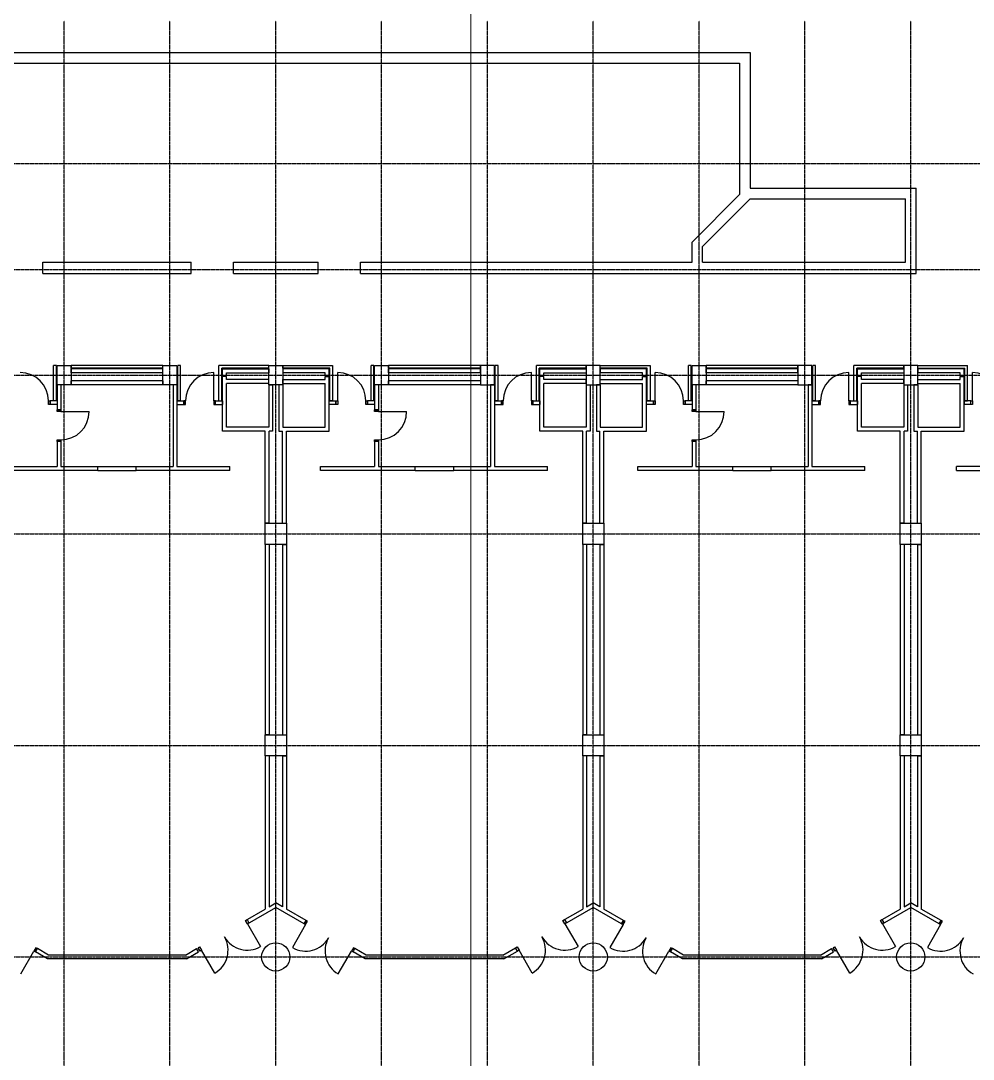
# Model space of a CAD drawing. Header units: millimetres. Extents: x -63292 to 85267, y -25390 to 107538.
# Drawn here: x -12762 to 14238, y 38376 to 67826 of the extents above; entities that cross this region are included whole.
import ezdxf

# ---------------------------------------------------------------- set-up
doc = ezdxf.new("R2010")
doc.units = ezdxf.units.MM
doc.linetypes.add('PCENTRE', pattern=[50.8, 31.75, -6.35, 6.35, -6.35])
for name, color, linetype in [('Boundaries_and_building_grids', 140, 'Continuous'), ('BRICK_WALLS_P4', 1, 'Continuous'), ('COLUMNS_P5', 3, 'Continuous'), ('DR', 8, 'Continuous'), ('WA_EXT', 7, 'Continuous')]:
    doc.layers.add(name, color=color, linetype=linetype)

msp = doc.modelspace()

# ---------------------------------------------------------------- linework, layer by layer
at = {"layer": 'Boundaries_and_building_grids', "color": 140, "linetype": 'PCENTRE', "lineweight": -3}
for p, q in [((-11533, -17978), (-11533, 67826)), ((-8533, -17978), (-8533, 67826)), ((-5533, -17978), (-5533, 67826)), ((-2533, -17978), (-2533, 67826)), ((467, -17978), (467, 67826)), ((3467, -17978), (3467, 67826)), ((6467, -17978), (6467, 67826)), ((9467, -17978), (9467, 67826)), ((12467, -17978), (12467, 67826)), ((-52891, 63776), (50767, 63776)), ((-52891, 60776), (50767, 60776)), ((-52891, 57776), (50767, 57776)), ((-52891, 53276), (50767, 53276)), ((-52891, 47276), (50767, 47276)), ((-52891, 41276), (85267, 41276))]:
    msp.add_line(p, q, dxfattribs=at)
at = {"layer": 'BRICK_WALLS_P4', "linetype": 'Continuous'}
for p, q in [((-7043, 56191), (-7043, 57737)), ((-6933, 57737), (-7043, 57737)), ((-6933, 57653), (-6933, 57737)), ((-4133, 57737), (-4023, 57737)), ((-4133, 57653), (-4133, 57737)), ((-4023, 56191), (-4023, 57737)), ((1957, 56191), (1957, 57737)), ((2067, 57737), (1957, 57737)), ((2067, 57653), (2067, 57737)), ((4867, 57653), (4867, 57737)), ((4867, 57737), (4977, 57737)), ((4977, 56191), (4977, 57737)), ((10957, 56191), (10957, 57737)), ((11067, 57737), (10957, 57737)), ((11067, 57653), (11067, 57737)), ((13867, 57737), (13977, 57737)), ((13867, 57653), (13867, 57737)), ((13977, 56191), (13977, 57737)), ((-11623, 57501), (-11733, 57501)), ((-11733, 57501), (-11733, 56791)), ((-11623, 57501), (-11623, 56791)), ((-8733, 57611), (-11333, 57611)), ((-11333, 57501), (-11333, 57611)), ((-8733, 57501), (-11333, 57501)), ((-8733, 57611), (-8733, 57501)), ((-8333, 57501), (-8443, 57501)), ((-8443, 57501), (-8443, 55181)), ((-8333, 57501), (-8333, 55181)), ((-5733, 57653), (-6933, 57653)), ((-5733, 57543), (-6933, 57543)), ((-6933, 56301), (-6933, 57543)), ((-5733, 57543), (-5733, 57653)), ((-5733, 57501), (-5733, 56301)), ((-5733, 57501), (-5623, 57501)), ((-5623, 57501), (-5623, 56191)), ((-5443, 57501), (-5443, 56191)), ((-5333, 57501), (-5443, 57501)), ((-5333, 57653), (-4133, 57653)), ((-5333, 57543), (-5333, 57653)), ((-5333, 57543), (-4133, 57543)), ((-5333, 57501), (-5333, 56301)), ((-4133, 56301), (-4133, 57543)), ((-2733, 57501), (-2733, 56791)), ((-2623, 57501), (-2733, 57501)), ((-2623, 57501), (-2623, 56791)), ((267, 57611), (-2333, 57611)), ((-2333, 57501), (-2333, 57611)), ((267, 57501), (-2333, 57501)), ((267, 57611), (267, 57501)), ((667, 57501), (557, 57501)), ((557, 57501), (557, 55181)), ((667, 57501), (667, 55181)), ((3267, 57653), (2067, 57653)), ((2067, 56301), (2067, 57543)), ((3267, 57543), (2067, 57543)), ((3267, 57543), (3267, 57653)), ((3267, 57501), (3267, 56301)), ((3267, 57501), (3377, 57501)), ((3377, 57501), (3377, 56191)), ((3667, 57501), (3557, 57501)), ((3557, 57501), (3557, 56191)), ((3667, 57653), (4867, 57653)), ((3667, 57543), (3667, 57653)), ((3667, 57543), (4867, 57543)), ((3667, 57501), (3667, 56301)), ((4867, 56301), (4867, 57543)), ((6377, 57501), (6267, 57501)), ((6267, 57501), (6267, 56791)), ((6377, 57501), (6377, 56791)), ((9667, 57501), (9557, 57501)), ((9557, 57501), (9557, 55181)), ((9667, 57501), (9667, 55181)), ((12267, 57653), (11067, 57653)), ((11067, 56301), (11067, 57543)), ((12267, 57543), (11067, 57543)), ((12267, 57543), (12267, 57653)), ((12267, 57501), (12377, 57501)), ((12267, 57501), (12267, 56301)), ((12377, 57501), (12377, 56191)), ((12557, 57501), (12557, 56191)), ((12667, 57501), (12557, 57501)), ((12667, 57653), (13867, 57653)), ((12667, 57543), (12667, 57653)), ((12667, 57543), (13867, 57543)), ((12667, 57501), (12667, 56301)), ((13867, 56301), (13867, 57543)), ((-11733, 57051), (-11928, 57051)), ((-11928, 56941), (-11928, 57051)), ((-11733, 56941), (-11928, 56941)), ((-11733, 57051), (-11733, 56941)), ((-8333, 57051), (-8138, 57051)), ((-8333, 57051), (-8333, 56941)), ((-8333, 56941), (-8138, 56941)), ((-8138, 56941), (-8138, 57051)), ((-7238, 56941), (-7238, 57051)), ((-7238, 57051), (-7043, 57051)), ((-7238, 56941), (-7043, 56941)), ((-7043, 57051), (-7043, 56941)), ((-4023, 56941), (-4023, 57051)), ((-4023, 57051), (-3828, 57051)), ((-3828, 56941), (-4023, 56941)), ((-3828, 57051), (-3828, 56941)), ((-2928, 56941), (-2928, 57051)), ((-2733, 57051), (-2928, 57051)), ((-2733, 56941), (-2928, 56941)), ((-2733, 57051), (-2733, 56941)), ((667, 57051), (667, 56941)), ((667, 57051), (862, 57051)), ((667, 56941), (862, 56941)), ((862, 56941), (862, 57051)), ((1762, 57051), (1957, 57051)), ((1762, 56941), (1762, 57051)), ((1762, 56941), (1957, 56941)), ((1857, 57051), (1937, 57051)), ((1957, 57051), (1957, 56941)), ((4977, 56941), (4977, 57051)), ((4977, 57051), (5172, 57051)), ((5172, 56941), (4977, 56941)), ((5172, 57051), (5172, 56941)), ((6267, 57051), (6072, 57051)), ((6072, 56941), (6072, 57051)), ((6267, 56941), (6072, 56941)), ((6267, 57051), (6267, 56941)), ((9667, 57051), (9667, 56941)), ((9667, 57051), (9862, 57051)), ((9667, 56941), (9862, 56941)), ((9862, 56941), (9862, 57051)), ((10762, 56941), (10762, 57051)), ((10762, 57051), (10957, 57051)), ((10762, 56941), (10957, 56941)), ((10857, 57051), (10937, 57051)), ((10957, 57051), (10957, 56941)), ((13977, 57051), (13977, 56941)), ((14172, 57051), (13977, 57051)), ((14172, 56941), (13977, 56941)), ((14077, 57051), (13997, 57051)), ((14172, 56941), (14172, 57051)), ((-11623, 56791), (-11733, 56791)), ((-2623, 56791), (-2733, 56791)), ((6377, 56791), (6267, 56791)), ((-5733, 56301), (-6933, 56301)), ((-5333, 56301), (-4133, 56301)), ((3267, 56301), (2067, 56301)), ((3667, 56301), (4867, 56301)), ((12267, 56301), (11067, 56301)), ((12667, 56301), (13867, 56301)), ((-5833, 56191), (-7043, 56191)), ((-5833, 53576), (-5833, 56191)), ((-5623, 56191), (-5723, 56191)), ((-5723, 53576), (-5723, 56191)), ((-5443, 56191), (-5343, 56191)), ((-5343, 53576), (-5343, 56191)), ((-5233, 53576), (-5233, 56191)), ((-5233, 56191), (-4023, 56191)), ((3167, 56191), (1957, 56191)), ((3167, 53576), (3167, 56191)), ((3277, 53576), (3277, 56191)), ((3377, 56191), (3277, 56191)), ((3557, 56191), (3657, 56191)), ((3657, 53576), (3657, 56191)), ((3767, 53576), (3767, 56191)), ((3767, 56191), (4977, 56191)), ((12167, 56191), (10957, 56191)), ((12167, 53576), (12167, 56191)), ((12377, 56191), (12277, 56191)), ((12277, 53576), (12277, 56191)), ((12557, 56191), (12657, 56191)), ((12657, 53576), (12657, 56191)), ((12767, 53576), (12767, 56191)), ((12767, 56191), (13977, 56191)), ((-11623, 55891), (-11733, 55891)), ((-11733, 55891), (-11733, 55181)), ((-11623, 55891), (-11623, 55181)), ((-2623, 55891), (-2733, 55891)), ((-2733, 55891), (-2733, 55181)), ((-2623, 55891), (-2623, 55181)), ((6377, 55891), (6267, 55891)), ((6267, 55891), (6267, 55181)), ((6377, 55891), (6377, 55181)), ((-13267, 55181), (-11733, 55181)), ((-11623, 55181), (-10578, 55181)), ((-10578, 55071), (-10578, 55181)), ((-10578, 55181), (-9488, 55181)), ((-9488, 55071), (-9488, 55181)), ((-9488, 55181), (-8443, 55181)), ((-8333, 55181), (-6833, 55181)), ((-6833, 55071), (-6833, 55181)), ((-4267, 55075), (-4267, 55185)), ((-4267, 55181), (-2733, 55181)), ((-2623, 55181), (-1578, 55181)), ((-1578, 55181), (-488, 55181)), ((-1578, 55071), (-1578, 55181)), ((-488, 55181), (557, 55181)), ((-488, 55071), (-488, 55181)), ((667, 55181), (2167, 55181)), ((2167, 55071), (2167, 55181)), ((4733, 55075), (4733, 55185)), ((4733, 55181), (6267, 55181)), ((6377, 55181), (7422, 55181)), ((7422, 55071), (7422, 55181)), ((7422, 55181), (8512, 55181)), ((8512, 55181), (9557, 55181)), ((8512, 55071), (8512, 55181)), ((9667, 55181), (11167, 55181)), ((11167, 55071), (11167, 55181)), ((15267, 55181), (13767, 55181)), ((13767, 55071), (13767, 55181)), ((-10578, 55071), (-13267, 55071)), ((-10578, 55071), (-9488, 55071)), ((-6833, 55071), (-9488, 55071)), ((-1578, 55071), (-4267, 55071)), ((-1578, 55071), (-488, 55071)), ((2167, 55071), (-488, 55071)), ((7422, 55071), (4733, 55071)), ((7422, 55071), (8512, 55071)), ((11167, 55071), (8512, 55071)), ((13767, 55071), (16422, 55071)), ((-5723, 53576), (-5833, 53576)), ((-5343, 53576), (-5233, 53576)), ((3277, 53576), (3167, 53576)), ((3657, 53576), (3767, 53576)), ((12277, 53576), (12167, 53576)), ((12657, 53576), (12767, 53576)), ((-5723, 52976), (-5833, 52976)), ((-5833, 52976), (-5833, 47576)), ((-5723, 52976), (-5723, 47576)), ((-5343, 52976), (-5343, 47576)), ((-5343, 52976), (-5233, 52976)), ((-5233, 52976), (-5233, 47576)), ((3167, 52976), (3167, 47576)), ((3277, 52976), (3167, 52976)), ((3277, 52976), (3277, 47576)), ((3657, 52976), (3657, 47576)), ((3657, 52976), (3767, 52976)), ((3767, 52976), (3767, 47576)), ((12277, 52976), (12167, 52976)), ((12167, 52976), (12167, 47576)), ((12277, 52976), (12277, 47576)), ((12657, 52976), (12657, 47576)), ((12657, 52976), (12767, 52976)), ((12767, 52976), (12767, 47576)), ((-5723, 47576), (-5833, 47576)), ((-5343, 47576), (-5233, 47576)), ((3277, 47576), (3167, 47576)), ((3657, 47576), (3767, 47576)), ((12277, 47576), (12167, 47576)), ((12657, 47576), (12767, 47576)), ((-5833, 46976), (-5833, 42636)), ((-5723, 46976), (-5833, 46976)), ((-5723, 46976), (-5723, 42700)), ((-5343, 46976), (-5343, 42700)), ((-5343, 46976), (-5233, 46976)), ((-5233, 46976), (-5233, 42636)), ((3167, 46976), (3167, 42636)), ((3277, 46976), (3167, 46976)), ((3277, 46976), (3277, 42700)), ((3657, 46976), (3657, 42700)), ((3657, 46976), (3767, 46976)), ((3767, 46976), (3767, 42636)), ((12277, 46976), (12167, 46976)), ((12167, 46976), (12167, 42636)), ((12277, 46976), (12277, 42700)), ((12657, 46976), (12657, 42700)), ((12657, 46976), (12767, 46976)), ((12767, 46976), (12767, 42636)), ((-5723, 42700), (-5533, 42809)), ((-5343, 42700), (-5533, 42809)), ((3277, 42700), (3467, 42809)), ((3657, 42700), (3467, 42809)), ((12277, 42700), (12467, 42809)), ((12657, 42700), (12467, 42809)), ((-6392, 42313), (-5833, 42636)), ((-6337, 42218), (-5533, 42682)), ((-4729, 42218), (-5533, 42682)), ((-4674, 42313), (-5233, 42636)), ((2608, 42313), (3167, 42636)), ((2663, 42218), (3467, 42682)), ((4271, 42218), (3467, 42682)), ((4326, 42313), (3767, 42636)), ((11608, 42313), (12167, 42636)), ((11663, 42218), (12467, 42682)), ((13271, 42218), (12467, 42682)), ((13326, 42313), (12767, 42636)), ((-6337, 42218), (-6392, 42313)), ((-4729, 42218), (-4674, 42313)), ((2663, 42218), (2608, 42313)), ((4271, 42218), (4326, 42313)), ((11663, 42218), (11608, 42313)), ((13271, 42218), (13326, 42313)), ((906, 41331), (1266, 41538)), ((-12343, 41418), (-12288, 41513)), ((-12001, 41221), (-12343, 41418)), ((-11972, 41331), (-12288, 41513)), ((-8094, 41331), (-11972, 41331)), ((-8094, 41331), (-7777, 41513)), ((-8064, 41221), (-7722, 41418)), ((-7722, 41418), (-7777, 41513)), ((-3343, 41418), (-3288, 41513)), ((-3001, 41221), (-3343, 41418)), ((-2972, 41331), (-3288, 41513)), ((906, 41331), (-2972, 41331)), ((936, 41221), (1321, 41443)), ((5657, 41418), (5712, 41513)), ((5999, 41221), (5657, 41418)), ((6028, 41331), (5712, 41513)), ((9906, 41331), (6028, 41331)), ((9906, 41331), (10223, 41513)), ((9936, 41221), (10278, 41418)), ((10278, 41418), (10223, 41513)), ((-8064, 41221), (-12001, 41221)), ((936, 41221), (-3001, 41221)), ((9936, 41221), (5999, 41221))]:
    msp.add_line(p, q, dxfattribs=at)
at = {"layer": 'COLUMNS_P5', "linetype": 'Continuous'}
for points in [[(-11333, 57501), (-11733, 57501), (-11733, 58051), (-11333, 58051), (-11333, 57501)], [(-8333, 57501), (-8733, 57501), (-8733, 58051), (-8333, 58051), (-8333, 57501)], [(-5333, 57501), (-5733, 57501), (-5733, 58051), (-5333, 58051), (-5333, 57501)], [(-2333, 57501), (-2733, 57501), (-2733, 58051), (-2333, 58051), (-2333, 57501)], [(267, 57501), (667, 57501), (667, 58051), (267, 58051), (267, 57501)], [(3267, 57501), (3667, 57501), (3667, 58051), (3267, 58051), (3267, 57501)], [(6667, 57501), (6267, 57501), (6267, 58051), (6667, 58051), (6667, 57501)], [(9267, 57501), (9667, 57501), (9667, 58051), (9267, 58051), (9267, 57501)], [(12267, 57501), (12667, 57501), (12667, 58051), (12267, 58051), (12267, 57501)], [(-5233, 52976), (-5833, 52976), (-5833, 53576), (-5233, 53576), (-5233, 52976)], [(3767, 52976), (3167, 52976), (3167, 53576), (3767, 53576), (3767, 52976)], [(12767, 52976), (12167, 52976), (12167, 53576), (12767, 53576), (12767, 52976)], [(-5233, 46976), (-5833, 46976), (-5833, 47576), (-5233, 47576), (-5233, 46976)], [(3767, 46976), (3167, 46976), (3167, 47576), (3767, 47576), (3767, 46976)], [(12767, 46976), (12167, 46976), (12167, 47576), (12767, 47576), (12767, 46976)]]:
    msp.add_lwpolyline(points, dxfattribs=at)
for centre in [(-5533, 41276), (3467, 41276), (12467, 41276)]:
    msp.add_circle(centre, 400, dxfattribs=at)
at = {"layer": 'DR', "linetype": 'Continuous'}
for p, q in [((-7288, 57051), (-7288, 57851)), ((-3778, 57051), (-3778, 57851)), ((1712, 57051), (1712, 57851)), ((5222, 57051), (5222, 57851)), ((10712, 57051), (10712, 57851)), ((14222, 57051), (14222, 57851)), ((-11623, 56741), (-10823, 56741)), ((-2623, 56741), (-1823, 56741)), ((6377, 56741), (7177, 56741)), ((-6337, 42218), (-5962, 41569)), ((-4686, 42193), (-5061, 41544)), ((2663, 42218), (3038, 41569)), ((4314, 42193), (3939, 41544)), ((11663, 42218), (12038, 41569)), ((13314, 42193), (12939, 41544)), ((-12762, 40794), (-12387, 41443)), ((-7261, 40819), (-7636, 41468)), ((-3762, 40794), (-3387, 41443)), ((1739, 40819), (1364, 41468)), ((5238, 40794), (5613, 41443)), ((10739, 40819), (10364, 41468))]:
    msp.add_line(p, q, dxfattribs=at)
for points in [[(-11978, 57051), (-11928, 57051), (-11928, 56941), (-11978, 56941), (-11978, 57051)], [(-8088, 57051), (-8138, 57051), (-8138, 56941), (-8088, 56941), (-8088, 57051)], [(-7238, 57051), (-7288, 57051), (-7288, 56941), (-7238, 56941), (-7238, 57051)], [(-3828, 57051), (-3778, 57051), (-3778, 56941), (-3828, 56941), (-3828, 57051)], [(-2978, 57051), (-2928, 57051), (-2928, 56941), (-2978, 56941), (-2978, 57051)], [(912, 57051), (862, 57051), (862, 56941), (912, 56941), (912, 57051)], [(1762, 57051), (1712, 57051), (1712, 56941), (1762, 56941), (1762, 57051)], [(5172, 57051), (5222, 57051), (5222, 56941), (5172, 56941), (5172, 57051)], [(6022, 57051), (6072, 57051), (6072, 56941), (6022, 56941), (6022, 57051)], [(9912, 57051), (9862, 57051), (9862, 56941), (9912, 56941), (9912, 57051)], [(10762, 57051), (10712, 57051), (10712, 56941), (10762, 56941), (10762, 57051)], [(14172, 57051), (14222, 57051), (14222, 56941), (14172, 56941), (14172, 57051)], [(-11623, 56791), (-11623, 56741), (-11733, 56741), (-11733, 56791), (-11623, 56791)], [(-2623, 56791), (-2623, 56741), (-2733, 56741), (-2733, 56791), (-2623, 56791)], [(6377, 56791), (6377, 56741), (6267, 56741), (6267, 56791), (6377, 56791)], [(-11623, 55941), (-11623, 55891), (-11733, 55891), (-11733, 55941), (-11623, 55941)], [(-2623, 55941), (-2623, 55891), (-2733, 55891), (-2733, 55941), (-2623, 55941)], [(6377, 55941), (6377, 55891), (6267, 55891), (6267, 55941), (6377, 55941)], [(-6337, 42218), (-6392, 42313), (-6348, 42338), (-6293, 42243), (-6337, 42218)], [(-4686, 42193), (-4631, 42288), (-4674, 42313), (-4729, 42218), (-4686, 42193)], [(2663, 42218), (2608, 42313), (2652, 42338), (2707, 42243), (2663, 42218)], [(4314, 42193), (4369, 42288), (4326, 42313), (4271, 42218), (4314, 42193)], [(11663, 42218), (11608, 42313), (11652, 42338), (11707, 42243), (11663, 42218)], [(13314, 42193), (13369, 42288), (13326, 42313), (13271, 42218), (13314, 42193)], [(-12343, 41418), (-12288, 41513), (-12332, 41538), (-12387, 41443), (-12343, 41418)], [(-7679, 41443), (-7734, 41538), (-7691, 41563), (-7636, 41468), (-7679, 41443)], [(-3343, 41418), (-3288, 41513), (-3332, 41538), (-3387, 41443), (-3343, 41418)], [(1321, 41443), (1266, 41538), (1309, 41563), (1364, 41468), (1321, 41443)], [(5657, 41418), (5712, 41513), (5668, 41538), (5613, 41443), (5657, 41418)], [(10321, 41443), (10266, 41538), (10309, 41563), (10364, 41468), (10321, 41443)]]:
    msp.add_lwpolyline(points, dxfattribs=at)
for centre, radius, start, end in [((-12778, 57051), 800, 0, 90), ((-7288, 57051), 800, 90, 180), ((-3778, 57051), 800, 0, 90), ((1712, 57051), 800, 90, 180), ((5222, 57051), 800, 0, 90), ((10712, 57051), 800, 90, 180), ((14222, 57051), 800, 0, 90), ((-11623, 56741), 800, 270, 0), ((-2623, 56741), 800, 270, 0), ((6377, 56741), 800, 270, 0), ((-7636, 41468), 750, 300, 30), ((-6337, 42218), 750, 210, 300), ((1364, 41468), 750, 300, 30), ((2663, 42218), 750, 210, 300), ((10364, 41468), 750, 300, 30), ((11663, 42218), 750, 210, 300), ((-4686, 42193), 750, 240, 330), ((-3387, 41443), 750, 150, 240), ((4314, 42193), 750, 240, 330), ((5613, 41443), 750, 150, 240), ((13314, 42193), 750, 240, 330), ((14613, 41443), 750, 150, 240)]:
    msp.add_arc(centre, radius, start, end, dxfattribs=at)
at = {"layer": 'WA_EXT', "linetype": 'Continuous'}
for p, q in [((-25183, 66926), (7917, 66926)), ((7917, 66926), (7917, 63076)), ((-24883, 66626), (7617, 66626)), ((7617, 66626), (7617, 62899)), ((7917, 63076), (12617, 63076)), ((12617, 60661), (12617, 63076)), ((6267, 61549), (7617, 62899)), ((6567, 61426), (7917, 62776)), ((7917, 62776), (12317, 62776)), ((12317, 60976), (12317, 62776)), ((6267, 60976), (6267, 61549)), ((6567, 60976), (6567, 61426)), ((-12133, 60661), (-12133, 60976)), ((-12133, 60976), (-7933, 60976)), ((-7933, 60661), (-7933, 60976)), ((-6733, 60661), (-6733, 60976)), ((-6733, 60976), (-4333, 60976)), ((-4333, 60661), (-4333, 60976)), ((-3133, 60976), (6267, 60976)), ((-3133, 60661), (-3133, 60976)), ((6567, 60976), (12317, 60976)), ((-12133, 60661), (-7933, 60661)), ((-6733, 60661), (-4333, 60661)), ((-3133, 60661), (12617, 60661)), ((-11833, 57051), (-11833, 58051)), ((-11753, 58051), (-11833, 58051)), ((-11753, 57051), (-11753, 58051)), ((-8733, 58051), (-11333, 58051)), ((-11333, 57971), (-11333, 58051)), ((-8733, 57971), (-8733, 58051)), ((-8313, 57051), (-8313, 58051)), ((-8233, 58051), (-8313, 58051)), ((-8233, 57051), (-8233, 58051)), ((-5733, 58051), (-7143, 58051)), ((-7143, 57051), (-7143, 58051)), ((-5733, 57971), (-5733, 58051)), ((-5333, 57971), (-5333, 58051)), ((-5333, 58051), (-3923, 58051)), ((-3923, 58051), (-3923, 57051)), ((-2833, 57051), (-2833, 58051)), ((-2753, 58051), (-2833, 58051)), ((-2753, 57051), (-2753, 58051)), ((267, 58051), (-2333, 58051)), ((-2333, 57971), (-2333, 58051)), ((267, 57971), (267, 58051)), ((767, 58051), (687, 58051)), ((687, 57051), (687, 58051)), ((767, 57051), (767, 58051)), ((1857, 57051), (1857, 58051)), ((3267, 58051), (1857, 58051)), ((3267, 57971), (3267, 58051)), ((3667, 57971), (3667, 58051)), ((3667, 58051), (5077, 58051)), ((5077, 58051), (5077, 57051)), ((6167, 57051), (6167, 58051)), ((6247, 58051), (6167, 58051)), ((6247, 57051), (6247, 58051)), ((9267, 58051), (6667, 58051)), ((6667, 57971), (6667, 58051)), ((9267, 57971), (9267, 58051)), ((9767, 58051), (9687, 58051)), ((9687, 57051), (9687, 58051)), ((9767, 57051), (9767, 58051)), ((10857, 57051), (10857, 58051)), ((12267, 58051), (10857, 58051)), ((12267, 57971), (12267, 58051)), ((12667, 58051), (14077, 58051)), ((12667, 57971), (12667, 58051)), ((14077, 57051), (14077, 58051)), ((-8733, 57971), (-11333, 57971)), ((-11333, 57841), (-11333, 57951)), ((-8733, 57951), (-11333, 57951)), ((-8733, 57841), (-11333, 57841)), ((-8733, 57841), (-8733, 57951)), ((-5733, 57971), (-7063, 57971)), ((-7063, 57051), (-7063, 57971)), ((-7043, 57951), (-5733, 57951)), ((-7043, 57757), (-7043, 57951)), ((-7043, 57757), (-6933, 57757)), ((-6933, 57841), (-5733, 57841)), ((-6933, 57757), (-6933, 57841)), ((-5733, 57951), (-5733, 57841)), ((-4003, 57971), (-5333, 57971)), ((-4023, 57951), (-5333, 57951)), ((-5333, 57951), (-5333, 57841)), ((-4133, 57841), (-5333, 57841)), ((-4133, 57757), (-4133, 57841)), ((-4023, 57757), (-4133, 57757)), ((-4023, 57757), (-4023, 57951)), ((-4003, 57051), (-4003, 57971)), ((267, 57971), (-2333, 57971)), ((-2333, 57841), (-2333, 57951)), ((267, 57951), (-2333, 57951)), ((267, 57841), (-2333, 57841)), ((267, 57841), (267, 57951)), ((3267, 57971), (1937, 57971)), ((1937, 57051), (1937, 57971)), ((1957, 57757), (1957, 57951)), ((1957, 57951), (3267, 57951)), ((1957, 57757), (2067, 57757)), ((2067, 57757), (2067, 57841)), ((2067, 57841), (3267, 57841)), ((3267, 57951), (3267, 57841)), ((4997, 57971), (3667, 57971)), ((3667, 57951), (3667, 57841)), ((4977, 57951), (3667, 57951)), ((4867, 57841), (3667, 57841)), ((4867, 57757), (4867, 57841)), ((4977, 57757), (4867, 57757)), ((4977, 57757), (4977, 57951)), ((4997, 57051), (4997, 57971)), ((9267, 57971), (6667, 57971)), ((6667, 57841), (6667, 57951)), ((9267, 57951), (6667, 57951)), ((9267, 57841), (6667, 57841)), ((9267, 57841), (9267, 57951)), ((10937, 57051), (10937, 57971)), ((12267, 57971), (10937, 57971)), ((10957, 57951), (12267, 57951)), ((10957, 57757), (10957, 57951)), ((10957, 57757), (11067, 57757)), ((11067, 57757), (11067, 57841)), ((11067, 57841), (12267, 57841)), ((12267, 57951), (12267, 57841)), ((12667, 57971), (13997, 57971)), ((13977, 57951), (12667, 57951)), ((12667, 57951), (12667, 57841)), ((13867, 57841), (12667, 57841)), ((13867, 57757), (13867, 57841)), ((13977, 57757), (13867, 57757)), ((13977, 57757), (13977, 57951)), ((13997, 57051), (13997, 57971)), ((6667, 57501), (6667, 57611)), ((9267, 57611), (6667, 57611)), ((9267, 57501), (6667, 57501)), ((9267, 57611), (9267, 57501)), ((-11753, 57051), (-11833, 57051)), ((-8233, 57051), (-8313, 57051)), ((-7143, 57051), (-7063, 57051)), ((-3923, 57051), (-4003, 57051)), ((-2753, 57051), (-2833, 57051)), ((767, 57051), (687, 57051)), ((1857, 57051), (1857, 57051)), ((1857, 57051), (1937, 57051)), ((5077, 57051), (4997, 57051)), ((6247, 57051), (6167, 57051)), ((9767, 57051), (9687, 57051)), ((10857, 57051), (10937, 57051)), ((13997, 57051), (14077, 57051))]:
    msp.add_line(p, q, dxfattribs=at)
at = {"layer": 'WA_EXT', "color": 3, "linetype": 'Continuous', "lineweight": 0}
msp.add_xline((0, 0), (0, 1), dxfattribs=at)

doc.saveas('drawing.dxf')
